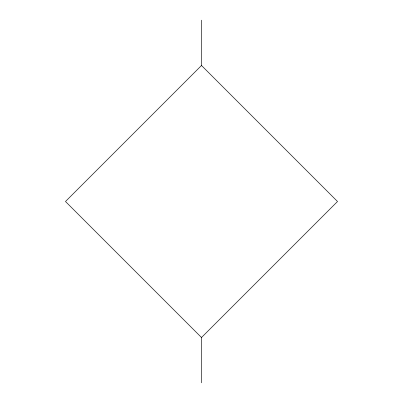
<?xml version="1.0" encoding="UTF-8"?>
<svg xmlns="http://www.w3.org/2000/svg" width="403" height="403" viewBox="0 0 403 403"><rect width="100%" height="100%" fill="white"/><g stroke="black" fill="none" stroke-linecap="round" stroke-linejoin="round"><path stroke-width="0.6" d="M201.5 20.15L201.5 65.487L65.487 201.5L201.5 337.513L201.5 382.85M201.5 337.513L337.513 201.5L201.5 65.487"/></g></svg>
